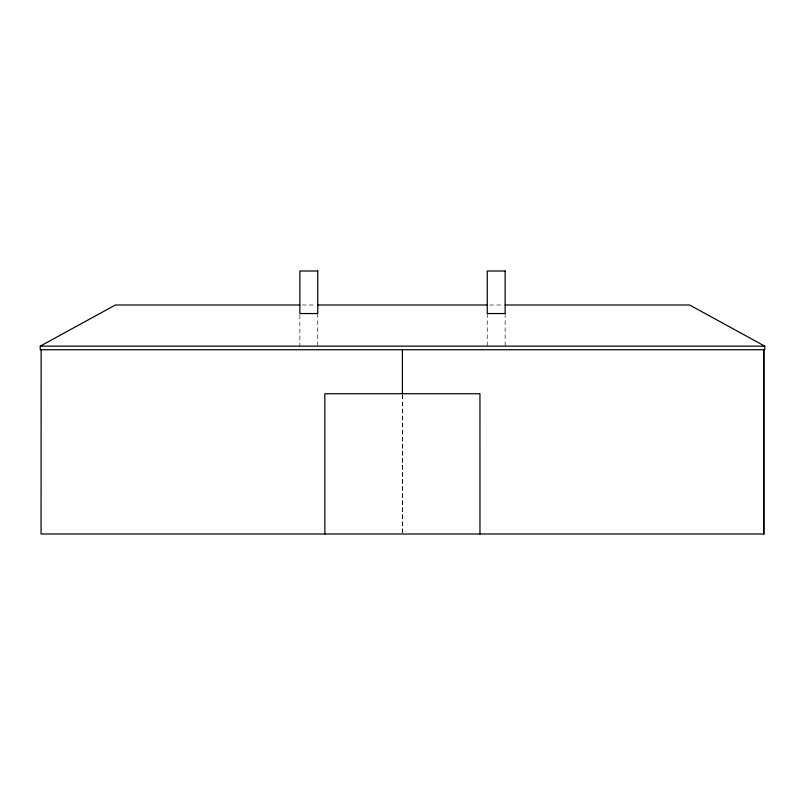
<?xml version="1.0" encoding="UTF-8"?>
<svg xmlns="http://www.w3.org/2000/svg" width="805" height="805" viewBox="0 0 805 805"><rect width="100%" height="100%" fill="white"/><g stroke="black" fill="none" stroke-linecap="round" stroke-linejoin="round"><path stroke-width="0.6" stroke-dasharray="4.03 3.02" d="M302.247 304.994L315.369 304.994M489.631 304.994L502.753 304.994M505.138 313.548L505.138 348.474M487.246 313.548L487.246 348.474M402.5 394.853L402.5 532.739M402.409 394.853L402.409 532.739M317.754 313.548L317.754 348.474M299.863 314.795L299.863 348.474"/><path stroke-width="1.21" d="M505.138 304.994L689.613 304.994L764.75 346.15L764.75 349.722L40.25 349.722L40.25 346.15L115.387 304.994L299.863 304.994M317.754 304.994L487.246 304.994M40.25 346.15L764.75 346.15M763.945 533.997L41.055 533.997L41.146 349.722M763.854 349.722L763.854 533.997M763.764 349.722L763.764 533.997M479.961 533.997L479.941 393.736L324.838 393.736L324.838 533.997M402.409 349.722L402.409 393.595M317.754 271.003L299.863 271.003L299.863 313.548L317.754 313.548L317.754 271.003M505.138 271.003L487.246 271.003L487.246 313.548L505.138 313.548L505.138 271.003"/></g></svg>
